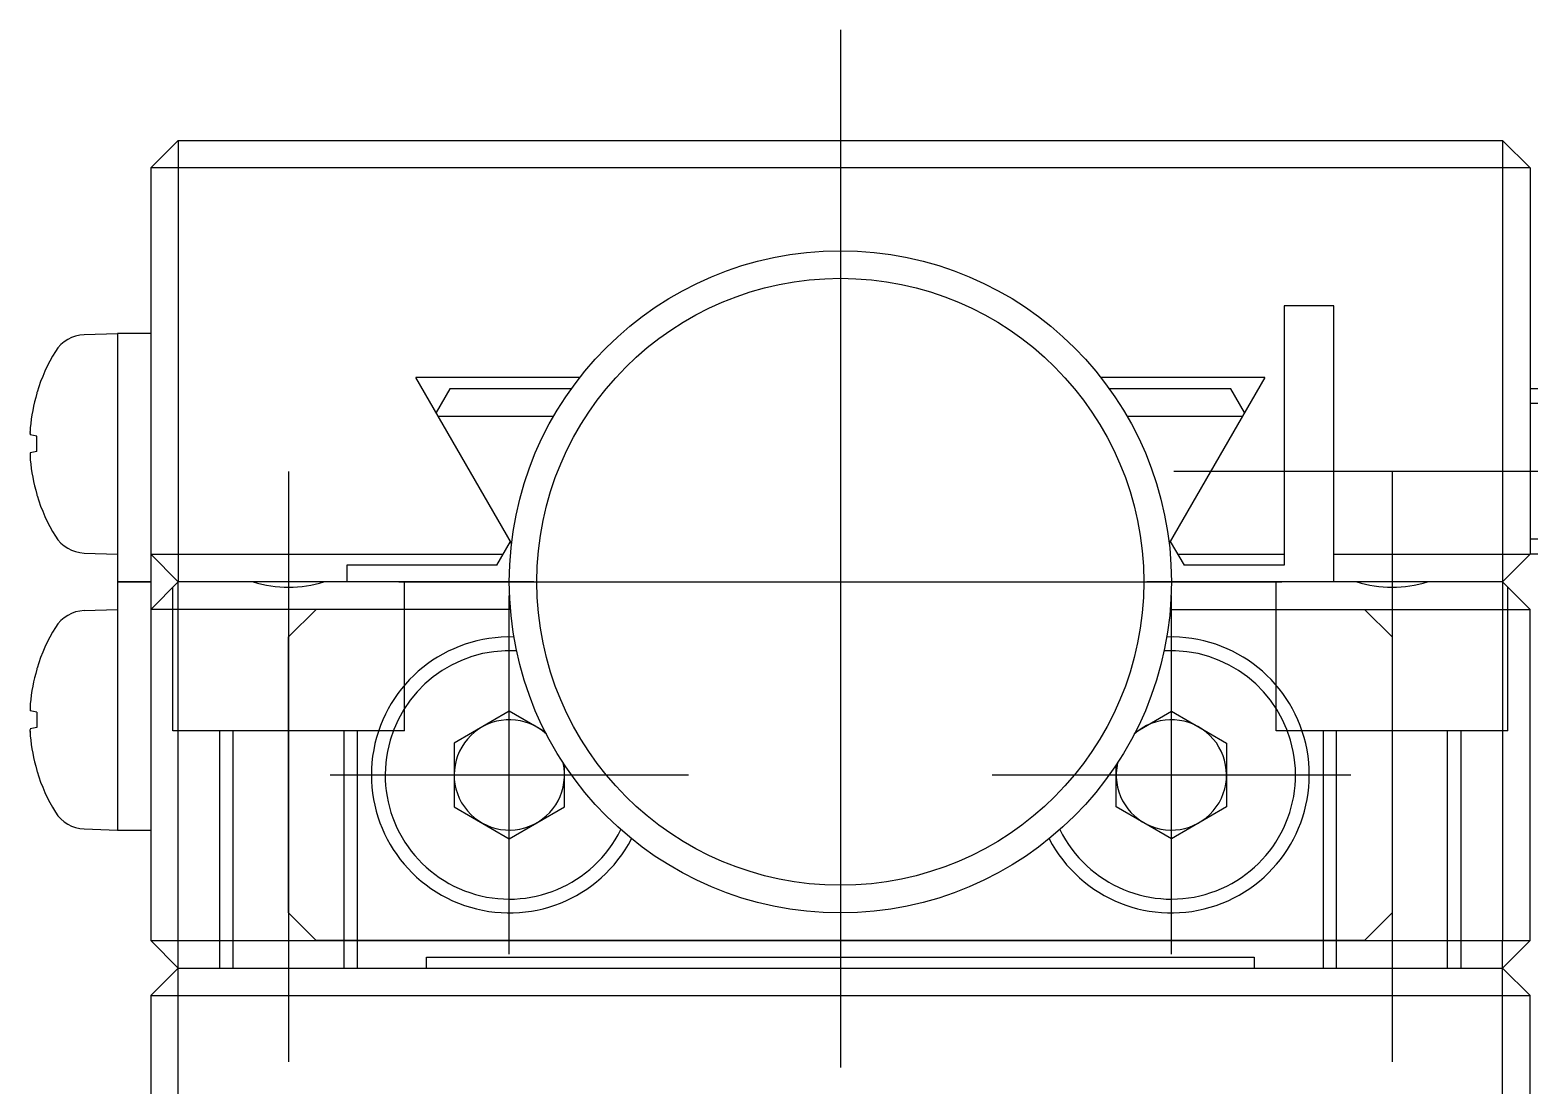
# Model space of a CAD drawing. Extents: x 1 to 231, y 0 to 192.
# Drawn here: x 74.2 to 101.39, y 46.9 to 66.04 of the extents above; entities that cross this region are included whole.
import ezdxf

# ---------------------------------------------------------------- set-up
doc = ezdxf.new("R2010")
doc.units = 0
doc.linetypes.add('CENTER', pattern=[50.8, 31.75, -6.35, 6.35, -6.35])
doc.linetypes.add('DASHED', pattern=[19.05, 12.7, -6.35])
doc.layers.get('0').update_dxf_attribs({"linetype": 'CONTINUOUS'})
doc.layers.add('CENTER', color=1, linetype='CENTER')

msp = doc.modelspace()

# ---------------------------------------------------------------- linework, layer by layer
at = {"color": 7, "linetype": 'CONTINUOUS'}
for p, q in [((76.892, 64.039), (76.392, 63.539)), ((76.892, 64.039), (76.892, 56.039)), ((76.892, 64.039), (100.892, 64.039)), ((100.892, 64.039), (100.892, 56.039)), ((101.392, 63.539), (100.892, 64.039)), ((76.392, 63.539), (76.392, 49.539)), ((101.392, 63.539), (76.392, 63.539)), ((101.392, 63.539), (101.392, 56.539)), ((96.934, 61.039), (96.934, 56.339)), ((97.834, 61.039), (96.934, 61.039)), ((97.834, 56.039), (97.834, 61.039)), ((75.188, 60.518), (75.792, 60.539)), ((75.792, 60.539), (75.792, 51.539)), ((76.392, 60.539), (75.792, 60.539)), ((82.933, 56.738), (81.2, 59.739)), ((84.168, 59.739), (81.2, 59.739)), ((96.584, 59.739), (93.615, 59.739)), ((96.584, 59.739), (94.851, 56.738)), ((74.329, 59.456), (74.329, 59.458)), ((81.816, 59.539), (81.566, 59.106)), ((84.018, 59.539), (81.816, 59.539)), ((95.968, 59.539), (93.765, 59.539)), ((96.218, 59.106), (95.968, 59.539)), ((107.434, 59.539), (101.392, 59.539)), ((81.604, 59.039), (83.696, 59.039)), ((94.088, 59.039), (96.179, 59.039)), ((74.329, 58.677), (74.209, 58.701)), ((74.329, 58.4), (74.329, 58.677)), ((74.329, 58.4), (74.209, 58.376)), ((74.329, 57.62), (74.329, 57.622)), ((75.188, 56.56), (75.792, 56.539)), ((82.663, 56.339), (82.913, 56.772)), ((94.871, 56.772), (95.121, 56.339)), ((76.392, 56.539), (82.779, 56.539)), ((76.392, 56.539), (76.892, 56.039)), ((82.663, 56.339), (79.95, 56.339)), ((79.95, 56.339), (79.95, 56.039)), ((95.005, 56.539), (96.934, 56.539)), ((96.934, 56.339), (95.121, 56.339)), ((97.834, 56.539), (101.392, 56.539)), ((100.892, 56.039), (101.392, 56.539)), ((107.434, 56.539), (101.392, 56.539)), ((76.392, 56.039), (75.792, 56.039)), ((75.792, 56.039), (76.392, 56.039)), ((76.392, 55.539), (76.892, 56.039)), ((83.336, 56.039), (76.892, 56.039)), ((76.892, 49.039), (76.892, 56.039)), ((79.95, 56.039), (76.892, 56.039)), ((100.892, 56.039), (94.447, 56.039)), ((100.892, 56.039), (101.392, 55.539)), ((100.892, 56.039), (100.892, 49.539)), ((75.188, 55.518), (75.792, 55.539)), ((82.913, 55.539), (76.392, 55.539)), ((78.892, 55.039), (79.392, 55.539)), ((94.871, 55.539), (101.392, 55.539)), ((98.392, 55.539), (98.892, 55.039)), ((101.392, 49.539), (101.392, 55.539)), ((78.892, 50.039), (78.892, 55.039)), ((98.892, 55.039), (98.892, 50.039)), ((74.329, 54.458), (74.329, 54.456)), ((74.329, 53.677), (74.209, 53.701)), ((74.329, 53.677), (74.329, 53.4)), ((82.892, 53.694), (81.892, 53.116)), ((83.545, 53.316), (82.892, 53.694)), ((94.239, 53.316), (94.892, 53.694)), ((94.892, 53.694), (95.892, 53.116)), ((74.329, 53.4), (74.209, 53.376)), ((81.892, 53.116), (81.892, 51.962)), ((95.892, 53.116), (95.892, 51.962)), ((74.329, 52.622), (74.329, 52.62)), ((83.892, 51.962), (83.892, 52.722)), ((93.892, 51.962), (93.892, 52.722)), ((81.892, 51.962), (82.892, 51.384)), ((82.892, 51.384), (83.892, 51.962)), ((94.892, 51.384), (93.892, 51.962)), ((95.892, 51.962), (94.892, 51.384)), ((75.188, 51.56), (75.792, 51.539)), ((75.792, 51.539), (76.392, 51.539)), ((79.392, 49.539), (78.892, 50.039)), ((98.892, 50.039), (98.392, 49.539)), ((76.892, 49.039), (76.392, 49.539)), ((76.392, 49.539), (101.392, 49.539)), ((98.392, 49.539), (79.392, 49.539)), ((100.892, 49.039), (100.892, 49.539)), ((101.392, 49.539), (100.892, 49.039)), ((81.392, 49.239), (96.392, 49.239)), ((81.392, 49.039), (81.392, 49.239)), ((96.392, 49.239), (96.392, 49.039)), ((76.392, 48.539), (76.892, 49.039)), ((76.892, 41.039), (76.892, 49.039)), ((76.892, 49.039), (100.892, 49.039)), ((100.892, 49.039), (101.392, 48.539)), ((100.892, 41.039), (100.892, 49.039)), ((76.392, 48.539), (101.392, 48.539)), ((76.392, 48.539), (76.392, 34.539)), ((101.392, 34.539), (101.392, 48.539))]:
    msp.add_line(p, q, dxfattribs=at)
at = {"color": 3, "linetype": 'CONTINUOUS'}
for p, q in [((104.934, 59.268), (101.392, 59.268)), ((104.934, 56.809), (101.392, 56.809))]:
    msp.add_line(p, q, dxfattribs=at)
at = {"color": 3, "linetype": 'DASHED'}
for p, q in [((80.992, 53.339), (80.992, 56.039)), ((96.792, 53.339), (96.792, 56.039)), ((76.792, 53.339), (76.792, 55.939)), ((100.992, 53.339), (100.992, 55.939)), ((80.992, 53.339), (76.792, 53.339)), ((77.642, 53.339), (77.642, 49.039)), ((77.885, 49.039), (77.885, 53.339)), ((79.898, 49.039), (79.898, 53.339)), ((80.142, 49.039), (80.142, 53.339)), ((100.992, 53.339), (96.792, 53.339)), ((97.642, 53.339), (97.642, 49.039)), ((97.885, 49.039), (97.885, 53.339)), ((99.898, 49.039), (99.898, 53.339)), ((100.142, 49.039), (100.142, 53.339))]:
    msp.add_line(p, q, dxfattribs=at)
at = {"color": 7, "linetype": 'CONTINUOUS'}
for radius in [6, 5.5]:
    msp.add_circle((88.892, 56.039), radius, dxfattribs=at)
for centre, radius, start, end in [((75.21, 59.878), 0.64, 92, 148.4554), ((77.392, 58.539), 3.2, 148.4554, 162.9888), ((77.401, 58.543), 3.204, 163.4437, 174.8964), ((74.389, 59.458), 0.06, 162.9888, 180), ((74.821, 58.739), 0.616, 179.0846, 179.5116), ((74.732, 58.739), 0.528, 179.5106, 179.9824), ((74.648, 58.739), 0.444, 179.9823, 180.5114), ((74.597, 58.739), 0.392, 180.5113, 181.0864), ((75.206, 58.728), 1.002, 176.9939, 177.6385), ((75.129, 58.731), 0.924, 177.6419, 177.9769), ((75.063, 58.733), 0.859, 177.9766, 178.3253), ((74.989, 58.736), 0.784, 178.3249, 178.6926), ((74.907, 58.737), 0.702, 178.6921, 179.0853), ((74.545, 58.738), 0.341, 181.0851, 181.7193), ((74.493, 58.736), 0.288, 181.7176, 182.43), ((75.517, 58.71), 1.314, 175.8844, 176.4094), ((75.359, 58.72), 1.155, 176.4067, 176.99), ((75.6, 58.704), 1.396, 175.3897, 175.8866), ((75.588, 58.705), 1.385, 174.8969, 175.3919), ((74.442, 58.734), 0.237, 182.4277, 183.2444), ((74.393, 58.732), 0.189, 183.2412, 184.1991), ((74.35, 58.728), 0.145, 184.1944, 185.3472), ((74.311, 58.725), 0.106, 185.34, 186.7702), ((74.279, 58.721), 0.0743, 186.76, 188.5945), ((74.257, 58.718), 0.0521, 188.5872, 190.8923), ((74.241, 58.714), 0.0349, 190.8752, 193.8584), ((74.228, 58.711), 0.0218, 193.8258, 197.8701), ((74.219, 58.708), 0.0126, 197.8135, 203.5909), ((74.214, 58.706), 0.00663, 203.5023, 212.3202), ((74.211, 58.704), 0.00314, 212.1697, 226.6307), ((74.21, 58.703), 0.00149, 226.5817, 250.3817), ((74.606, 58.339), 0.401, 178.9059, 179.4744), ((74.66, 58.338), 0.455, 179.4733, 179.9941), ((74.714, 58.338), 0.509, 179.9944, 180.4772), ((74.804, 58.339), 0.599, 180.4768, 180.9104), ((74.306, 58.354), 0.101, 173.0905, 174.5857), ((74.345, 58.35), 0.14, 174.5775, 175.7682), ((74.39, 58.347), 0.185, 175.7629, 176.7417), ((74.44, 58.344), 0.235, 176.7382, 177.565), ((74.494, 58.341), 0.289, 177.5625, 178.2775), ((74.55, 58.34), 0.345, 178.2758, 178.9072), ((74.896, 58.34), 0.691, 180.9096, 181.3052), ((74.984, 58.342), 0.78, 181.3046, 181.6716), ((75.066, 58.345), 0.861, 181.6711, 182.0166), ((75.139, 58.347), 0.934, 182.0162, 182.346), ((75.201, 58.35), 0.997, 182.3457, 182.6644), ((75.251, 58.352), 1.047, 182.6641, 182.9757), ((74.24, 58.364), 0.0345, 165.9905, 168.9729), ((74.257, 58.36), 0.0515, 168.9531, 171.2579), ((74.278, 58.357), 0.0731, 171.2458, 173.0922), ((75.334, 58.357), 1.13, 182.9817, 183.5774), ((75.5, 58.367), 1.297, 183.5748, 184.1087), ((74.219, 58.369), 0.0125, 156.2782, 162.0517), ((74.228, 58.367), 0.0216, 161.9892, 166.0248), ((75.603, 58.374), 1.4, 184.1078, 185.1029), ((74.211, 58.374), 0.00311, 133.3227, 147.7343), ((74.214, 58.372), 0.00652, 147.5517, 156.4044), ((74.21, 58.375), 0.00148, 109.6669, 133.3371), ((77.401, 58.535), 3.204, 185.1036, 196.5563), ((74.389, 57.62), 0.06, 180, 197.0112), ((77.392, 58.539), 3.2, 197.0112, 211.5446), ((75.21, 57.2), 0.64, 211.5446, 268), ((78.892, 58.039), 2.1, 252.2472, 287.7528), ((98.892, 58.039), 2.1, 252.2472, 287.7528), ((75.21, 54.878), 0.64, 92, 148.4554), ((77.392, 53.539), 3.2, 148.4554, 162.9888), ((82.892, 52.539), 2.5, 88.0708, 332.442), ((94.892, 52.539), 2.5, 207.558, 91.9292), ((82.892, 52.539), 2.25, 86.6243, 333.8885), ((94.892, 52.539), 2.25, 206.1115, 93.3757), ((77.401, 53.543), 3.204, 163.4437, 174.8964), ((74.389, 54.458), 0.06, 162.9888, 180), ((74.804, 53.739), 0.599, 179.0896, 179.5232), ((74.714, 53.74), 0.509, 179.5228, 180.0056), ((74.66, 53.74), 0.455, 180.0059, 180.5267), ((74.606, 53.739), 0.401, 180.5256, 181.0941), ((75.251, 53.726), 1.047, 177.0243, 177.3359), ((75.201, 53.728), 0.997, 177.3356, 177.6543), ((75.139, 53.731), 0.934, 177.654, 177.9838), ((75.066, 53.733), 0.861, 177.9834, 178.3289), ((74.984, 53.735), 0.78, 178.3284, 178.6954), ((74.896, 53.738), 0.691, 178.6948, 179.0904), ((74.55, 53.738), 0.345, 181.0928, 181.7242), ((74.494, 53.736), 0.289, 181.7225, 182.4375), ((74.44, 53.734), 0.235, 182.435, 183.2618), ((74.39, 53.731), 0.185, 183.2583, 184.2371), ((74.345, 53.728), 0.14, 184.2318, 185.4225), ((74.306, 53.724), 0.101, 185.4143, 186.9095), ((75.5, 53.711), 1.297, 175.8913, 176.4252), ((75.334, 53.721), 1.13, 176.4226, 177.0183), ((74.278, 53.721), 0.0731, 186.9078, 188.7542), ((74.257, 53.718), 0.0515, 188.7421, 191.0469), ((74.24, 53.714), 0.0345, 191.0271, 194.0095), ((75.603, 53.704), 1.4, 174.8971, 175.8922), ((74.228, 53.711), 0.0216, 193.9752, 198.0108), ((74.219, 53.708), 0.0125, 197.9483, 203.7218), ((74.214, 53.706), 0.00652, 203.5956, 212.4483), ((74.211, 53.704), 0.00311, 212.2657, 226.6773), ((74.21, 53.703), 0.00148, 226.6629, 250.3331), ((74.597, 53.339), 0.392, 178.9136, 179.4887), ((74.648, 53.338), 0.444, 179.4886, 180.0177), ((74.732, 53.338), 0.528, 180.0176, 180.4894), ((74.821, 53.339), 0.616, 180.4884, 180.9154), ((74.311, 53.353), 0.106, 173.2298, 174.66), ((74.35, 53.349), 0.145, 174.6528, 175.8056), ((74.393, 53.346), 0.189, 175.8009, 176.7588), ((74.442, 53.344), 0.237, 176.7556, 177.5723), ((74.493, 53.341), 0.288, 177.57, 178.2824), ((74.545, 53.34), 0.341, 178.2807, 178.9149), ((74.907, 53.34), 0.702, 180.9147, 181.3079), ((74.989, 53.342), 0.784, 181.3074, 181.6751), ((75.063, 53.344), 0.859, 181.6747, 182.0234), ((75.129, 53.347), 0.924, 182.0231, 182.3581), ((75.206, 53.35), 1.002, 182.3615, 183.0061), ((74.241, 53.363), 0.0349, 166.1416, 169.1248), ((74.257, 53.36), 0.0521, 169.1077, 171.4128), ((74.279, 53.357), 0.0743, 171.4055, 173.24), ((75.359, 53.358), 1.155, 183.01, 183.5933), ((74.219, 53.369), 0.0126, 156.4091, 162.1865), ((74.228, 53.367), 0.0218, 162.1299, 166.1742), ((74.211, 53.374), 0.00314, 133.3693, 147.8303), ((74.214, 53.372), 0.00663, 147.6798, 156.4977), ((74.21, 53.375), 0.00149, 109.6183, 133.4183), ((82.892, 52.539), 1, 47.749, 12.7639), ((94.892, 52.539), 1, 167.2361, 132.251), ((75.517, 53.368), 1.314, 183.5906, 184.1156), ((75.6, 53.374), 1.396, 184.1134, 184.6103), ((75.588, 53.373), 1.385, 184.6081, 185.1031), ((77.401, 53.535), 3.204, 185.1036, 196.5563), ((74.389, 52.62), 0.06, 180, 197.0112), ((77.392, 53.539), 3.2, 197.0112, 211.5446), ((75.21, 52.2), 0.64, 211.5446, 268)]:
    msp.add_arc(centre, radius, start, end, dxfattribs=at)
at = {"layer": 'CENTER', "color": 1, "linetype": 'CENTER'}
for p, q in [((88.892, 66.039), (88.892, 47.239)), ((78.892, 58.039), (78.892, 47.339)), ((115.434, 58.039), (94.934, 58.039)), ((98.892, 58.039), (98.892, 47.339)), ((80.892, 56.039), (96.892, 56.039)), ((82.892, 49.289), (82.892, 55.789)), ((94.892, 49.289), (94.892, 55.789)), ((79.642, 52.539), (86.142, 52.539)), ((91.642, 52.539), (98.142, 52.539))]:
    msp.add_line(p, q, dxfattribs=at)

doc.saveas('drawing.dxf')
